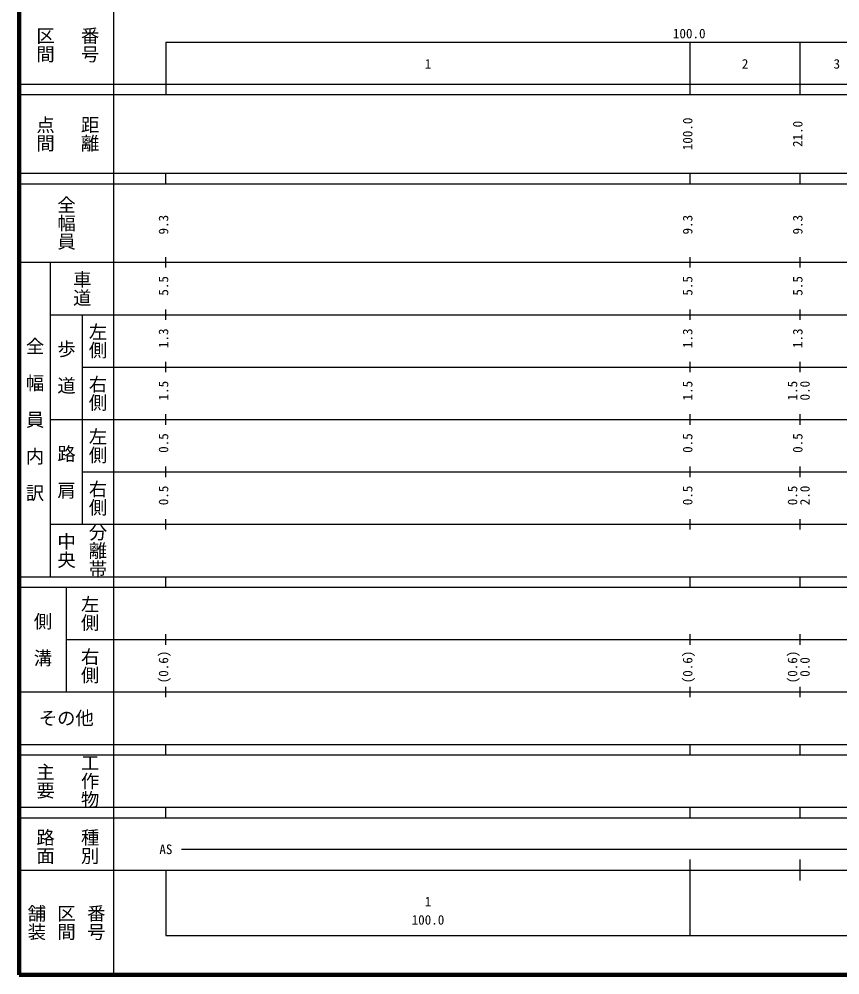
# Model space of a CAD drawing. Units: millimetres on the paper, enlarged 1000 times. Extents: x 40000 to 680000, y 20000 to 380000.
# Drawn here: x 40000 to 196584, y 20000 to 202409 of the extents above; entities that cross this region are included whole.
import ezdxf
from ezdxf.enums import TextEntityAlignment as Align

# ---------------------------------------------------------------- set-up
doc = ezdxf.new("R2010")
doc.units = ezdxf.units.MM
doc.header["$LTSCALE"] = 1000
doc.layers.add('M-TTL', color=2, linetype='Continuous', lineweight=140)
doc.layers.add('M-TTL-BAND', color=7, linetype='Continuous', lineweight=25)
doc.styles.add('@ＭＳ ゴシック', font='')
doc.styles.add('ＭＳ ゴシック', font='')
doc.styles.get('@ＭＳ ゴシック').set_extended_font_data('@MS Gothic')
doc.styles.get('ＭＳ ゴシック').set_extended_font_data('MS Gothic')

msp = doc.modelspace()

# ---------------------------------------------------------------- linework, layer by layer
at = {"layer": 'M-TTL'}
for p, q in [((40000, 380000), (40000, 20000)), ((40000, 20000), (680000, 20000))]:
    msp.add_line(p, q, dxfattribs=at)
at = {"layer": 'M-TTL-BAND'}
for p, q in [((58000, 370000), (58000, 20000)), ((68000, 198000), (579000, 198000)), ((68000, 198000), (68000, 188000)), ((168000, 188000), (168000, 198000)), ((189000, 188000), (189000, 198000)), ((40000, 190000), (579000, 190000)), ((40000, 188000), (579000, 188000)), ((40000, 173000), (579000, 173000)), ((68000, 171000), (68000, 173000)), ((168000, 171000), (168000, 173000)), ((189000, 171000), (189000, 173000)), ((40000, 171000), (579000, 171000)), ((68000, 155000), (68000, 157000)), ((168000, 155000), (168000, 157000)), ((189000, 155000), (189000, 157000)), ((40000, 156000), (579000, 156000)), ((46000, 96000), (46000, 156000)), ((46000, 146000), (579000, 146000)), ((52000, 146000), (52000, 106000)), ((68000, 145000), (68000, 147000)), ((168000, 145000), (168000, 147000)), ((189000, 145000), (189000, 147000)), ((68000, 135000), (68000, 137000)), ((168000, 135000), (168000, 137000)), ((189000, 135000), (189000, 137000)), ((52000, 136000), (579000, 136000)), ((46000, 126000), (579000, 126000)), ((68000, 125000), (68000, 127000)), ((168000, 125000), (168000, 127000)), ((189000, 125000), (189000, 127000)), ((68000, 115000), (68000, 117000)), ((168000, 115000), (168000, 117000)), ((189000, 115000), (189000, 117000)), ((52000, 116000), (579000, 116000)), ((46000, 106000), (579000, 106000)), ((68000, 105000), (68000, 107000)), ((168000, 105000), (168000, 107000)), ((189000, 105000), (189000, 107000)), ((40000, 96000), (579000, 96000)), ((68000, 94000), (68000, 96000)), ((168000, 94000), (168000, 96000)), ((189000, 94000), (189000, 96000)), ((40000, 94000), (579000, 94000)), ((49000, 94000), (49000, 74000)), ((49000, 84000), (579000, 84000)), ((68000, 83000), (68000, 85000)), ((168000, 83000), (168000, 85000)), ((189000, 83000), (189000, 85000)), ((68000, 73000), (68000, 75000)), ((168000, 73000), (168000, 75000)), ((189000, 73000), (189000, 75000)), ((40000, 74000), (579000, 74000)), ((40000, 64000), (579000, 64000)), ((68000, 62000), (68000, 64000)), ((168000, 62000), (168000, 64000)), ((189000, 62000), (189000, 64000)), ((40000, 62000), (579000, 62000)), ((40000, 52000), (579000, 52000)), ((68000, 50000), (68000, 52000)), ((168000, 50000), (168000, 52000)), ((189000, 50000), (189000, 52000)), ((40000, 50000), (579000, 50000)), ((71000, 44000), (565000, 44000)), ((168000, 27500), (168000, 42000)), ((189000, 38000), (189000, 42000)), ((40000, 40000), (579000, 40000)), ((68000, 40000), (68000, 27500)), ((68000, 27500), (579000, 27500))]:
    msp.add_line(p, q, dxfattribs=at)

# ---------------------------------------------------------------- texts
at = {"layer": 'M-TTL-BAND', "style": '@ＭＳ ゴシック'}
for s, p in [('番号', (53500, 197500)), ('区間', (45000, 197500)), ('点間', (45000, 180500)), ('距離', (53500, 180500)), ('全幅員', (49000, 163500)), ('車道', (52000, 151000)), ('左側', (55000, 141000)), ('全\u3000幅\u3000員\u3000内\u3000訳', (43000, 126000)), ('歩\u3000道', (49000, 136000)), ('右側', (55000, 131000)), ('左側', (55000, 121000)), ('路\u3000肩', (49000, 116000)), ('右側', (55000, 111000)), ('分離帯', (55000, 101000)), ('中央', (49000, 101000)), ('左側', (53500, 89000)), ('側\u3000溝', (44500, 84000)), ('右側', (53500, 79000)), ('主要', (45000, 57000)), ('工作物', (53500, 57000)), ('路面', (45000, 44500)), ('種別', (53500, 44500)), ('舗装', (43333, 30000)), ('区間', (49000, 30000)), ('番号', (54667, 30000))]:
    msp.add_text(s, height=2566, rotation=270, dxfattribs=at).set_placement(p, align=Align.MIDDLE_CENTER)
at = {"layer": 'M-TTL-BAND', "style": 'ＭＳ ゴシック'}
for s, p in [('100.0', (167844, 198195)), ('1', (118000, 192405)), ('2', (178500, 192405)), ('3', (196000, 192405)), ('AS', (68000, 42500)), ('1', (118000, 32523)), ('100.0', (118000, 29033))]:
    msp.add_text(s, height=1833, dxfattribs=at).set_placement(p, align=Align.BOTTOM_CENTER)
for s, p in [('100.0', (169000, 180500)), ('21.0', (190000, 180500)), ('9.3', (69000, 163174)), ('9.3', (169000, 163174)), ('9.3', (190000, 163174)), ('5.5', (69000, 151500)), ('5.5', (169000, 151500)), ('5.5', (190000, 151500)), ('1.3', (69000, 141500)), ('1.3', (169000, 141500)), ('1.3', (190000, 141500)), ('1.5', (69000, 131500)), ('1.5', (169000, 131500)), ('1.5', (189000, 131500)), ('0.0', (191370, 131500)), ('0.5', (69000, 121500)), ('0.5', (169000, 121500)), ('0.5', (190000, 121500)), ('0.5', (69000, 111500)), ('0.5', (169000, 111500)), ('0.5', (189000, 111500)), ('2.0', (191370, 111500)), ('(0.6)', (69000, 78764)), ('(0.6)', (169000, 78764)), ('(0.6)', (189000, 78764)), ('0.0', (191370, 78764))]:
    msp.add_text(s, height=1833, rotation=90, dxfattribs=at).set_placement(p, align=Align.BOTTOM_CENTER)
msp.add_text('その他', height=2566, dxfattribs=at).set_placement((49000, 69000), align=Align.MIDDLE_CENTER)

doc.saveas('drawing.dxf')
